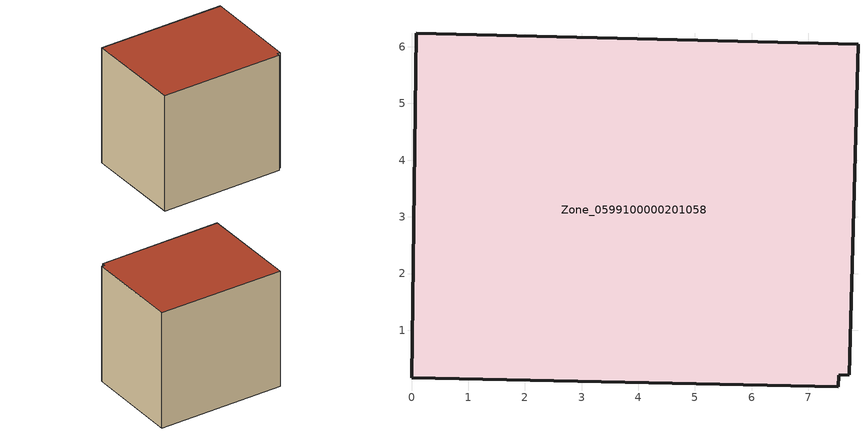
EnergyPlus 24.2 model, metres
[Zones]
Zone_0599100000201058
 floor ground (C_G): 7.72,0.21 7.54,0.2 7.53,0 0,0.17 0.09,6.24 7.88,6.05 z0
 wall outside (C_F): 7.88,6.05 0.09,6.24 0,0.17 7.53,0 7.54,0.2 7.72,0.21 7.88,6.05 z0:7.38
 roof outside (C_R): 7.54,0.2 7.72,0.21 7.88,6.05 0.09,6.24 0,0.17 7.53,0 z7.38
[BUILDING]
Pand.0599100000201058: North Axis=0; Terrain=City; Loads Convergence Tolerance Value=0.04; Temperature Convergence Tolerance Value=0.4; Solar Distribution=FullExterior; Maximum Number of Warmup Days=25; Minimum Number of Warmup Days=1
[Site:Location]
Rotterdam.The.Hague.AP_ZH_NLD Design_Conditions: Latitude=51.96; Longitude=4.45; Time Zone=1; Elevation=-4.5
[SITE:GROUNDTEMPERATURE:BUILDINGSURFACE]
18, 18, 18, 18, 18, 18, 18, 18, 18, 18, 18, 18
[MATERIAL] Thermal Absorptance=0.9; Solar Absorptance=0.7; Visible Absorptance=0.7
Name | Roughness | Thickness | Conductivity | Density | Specific Heat
G.TC.1946-1964 | MediumSmooth | 0.15 | 1 | 540 | 1210
F.TC.1946-1964 | Rough | 0.3 | 0.857143 | 1920 | 840
R.TC.1946-1964 | MediumRough | 0.2 | 0.235294 | 1500 | 1000
[CONSTRUCTION]
C_G: G.TC.1946-1964
C_F: F.TC.1946-1964
C_R: R.TC.1946-1964
[ZONE]
Zone_0599100000201058: Type=1; Multiplier=1; Ceiling Height=Autocalculate; Volume=Autocalculate; Floor Area=autocalculate; Part of Total Floor Area=Yes
[ZONEINFILTRATION:DESIGNFLOWRATE]
Infil_Zone_0599100000201058: Zone or ZoneList or Space or SpaceList=Zone_0599100000201058; Schedule=AlwaysOn; Design Flow Rate Calculation Method=Flow/Area; Flow Rate per Floor Area=0.003; Constant Term Coefficient=1; Temperature Term Coefficient=0; Velocity Term Coefficient=0; Velocity Squared Term Coefficient=0
[HVACTEMPLATE:ZONE:IDEALLOADSAIRSYSTEM]
Zone_0599100000201058: Maximum Heating Supply Air Temperature=50; Minimum Cooling Supply Air Temperature=13; Maximum Heating Supply Air Humidity Ratio=0.0156; Minimum Cooling Supply Air Humidity Ratio=0.0077; Heating Limit=NoLimit; Cooling Limit=NoLimit; Dehumidification Control Type=ConstantSensibleHeatRatio; Cooling Sensible Heat Ratio=0.7; Dehumidification Setpoint=60; Humidification Control Type=None; Humidification Setpoint=30; Outdoor Air Method=None; Outdoor Air Flow Rate per Person=0.00944; Outdoor Air Flow Rate per Zone Floor Area=0; Outdoor Air Flow Rate per Zone=0; Demand Controlled Ventilation Type=None; Outdoor Air Economizer Type=NoEconomizer; Heat Recovery Type=None; Sensible Heat Recovery Effectiveness=0.7; Latent Heat Recovery Effectiveness=0.65
[ZONECONTROL:THERMOSTAT]
ThermostatControl_Zone_0599100000201058: Zone or ZoneList=Zone_0599100000201058; Control Type Schedule=DualSetpointControlType; Control 1=Thermostat_Zone_0599100000201058; Temperature Difference Between Cutout And Setpoint=0
[THERMOSTATSETPOINT:DUALSETPOINT]
Thermostat_Zone_0599100000201058: Heating Setpoint Temperature Schedule=HeatingSetpoint_Zone_0599100000201058; Cooling Setpoint Temperature Schedule=CoolingSetpoint_Zone_0599100000201058
[SCHEDULE:COMPACT]
HeatingSetpoint_Zone_0599100000201058: Through: 12/31, For: AllDays, Until: 24:00, 21
CoolingSetpoint_Zone_0599100000201058: Through: 12/31, For: AllDays, Until: 24:00, 24
DualSetpointControlType: Through: 12/31, For: AllDays, Until: 24:00, 4
AlwaysOn: Through: 12/31, For: AllDays, Until: 24:00, 1
